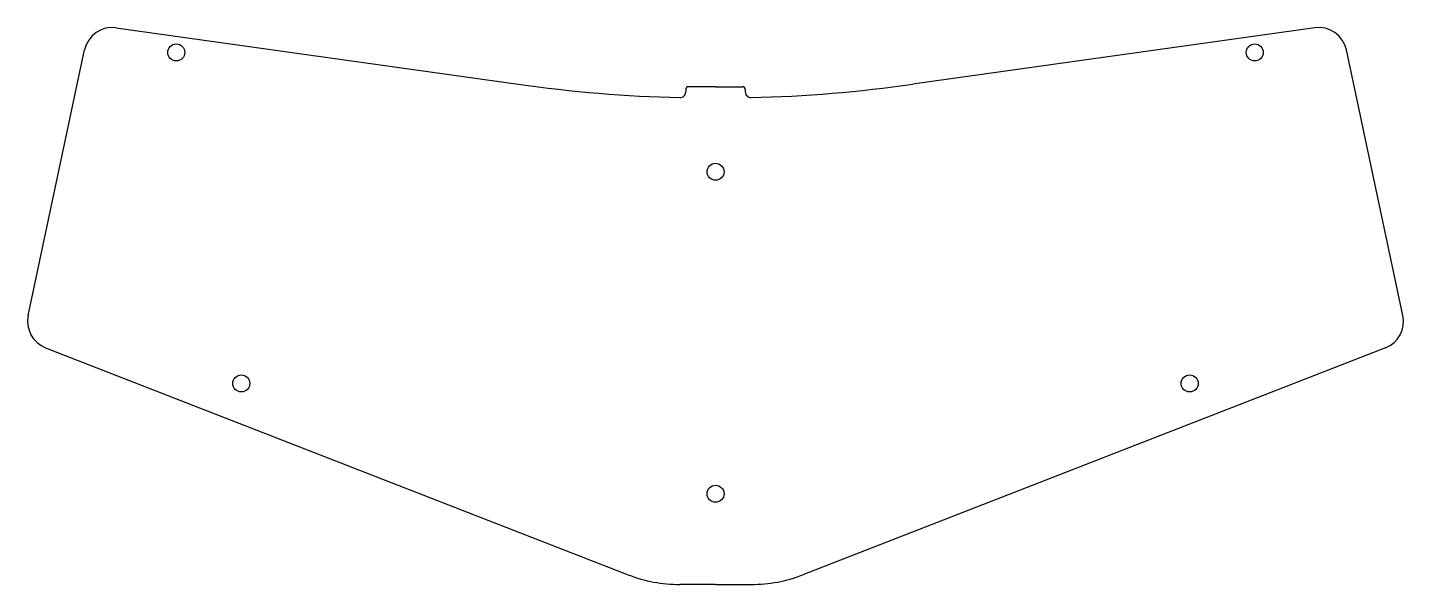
# Model space of a CAD drawing. Header units: millimetres. Extents: x -7 to 236, y -34 to 64.
import ezdxf

# ---------------------------------------------------------------- set-up
doc = ezdxf.new("R2010")
doc.units = ezdxf.units.MM
doc.header["$MEASUREMENT"] = 0
doc.layers.add('mounting-holes', color=120, linetype='CONTINUOUS')
doc.layers.add('outline', color=20, linetype='CONTINUOUS')

msp = doc.modelspace()

# ---------------------------------------------------------------- linework, layer by layer
at = {"layer": 'mounting-holes', "linetype": 'Continuous'}
for centre in [(19.44, 59.46), (209.52, 59.46), (114.48, 38.42), (30.9, 1.1), (198.05, 1.1), (114.48, -18.34)]:
    msp.add_circle(centre, 1.5, dxfattribs=at)
at = {"layer": 'outline', "linetype": 'Continuous'}
for p, q in [((8.86, 63.81), (79.68, 53.85)), ((220.09, 63.81), (149.27, 53.85)), ((-6.68, 13.09), (3.27, 59.9)), ((235.63, 13.09), (225.68, 59.9)), ((114.48, 53.42), (109.73, 53.42)), ((114.48, 53.42), (119.23, 53.42)), ((109.23, 52.92), (109.23, 52.5)), ((119.73, 52.92), (119.73, 52.5)), ((-3.6, 7.39), (99.1, -32.64)), ((232.55, 7.39), (129.85, -32.64)), ((114.48, -34.34), (108.18, -34.34)), ((114.48, -34.34), (120.78, -34.34))]:
    msp.add_line(p, q, dxfattribs=at)
for centre, radius, start, end in [((8.17, 58.86), 5, 82, 168), ((220.79, 58.86), 5, 12, 98), ((114.48, 301.42), 250, 262, 268.5617), ((109.73, 52.92), 0.5, 90, 180), ((119.23, 52.92), 0.5, 0, 90), ((114.48, 301.42), 250, 271.4383, 278), ((108.23, 52.5), 1, 268.5617, 0), ((120.73, 52.5), 1, 180, 271.4383), ((-1.78, 12.05), 5, 168, 248.7083), ((230.74, 12.05), 5, 291.2917, 12), ((108.18, -9.34), 25, 248.7083, 270), ((120.78, -9.34), 25, 270, 291.2917)]:
    msp.add_arc(centre, radius, start, end, dxfattribs=at)

doc.saveas('drawing.dxf')
